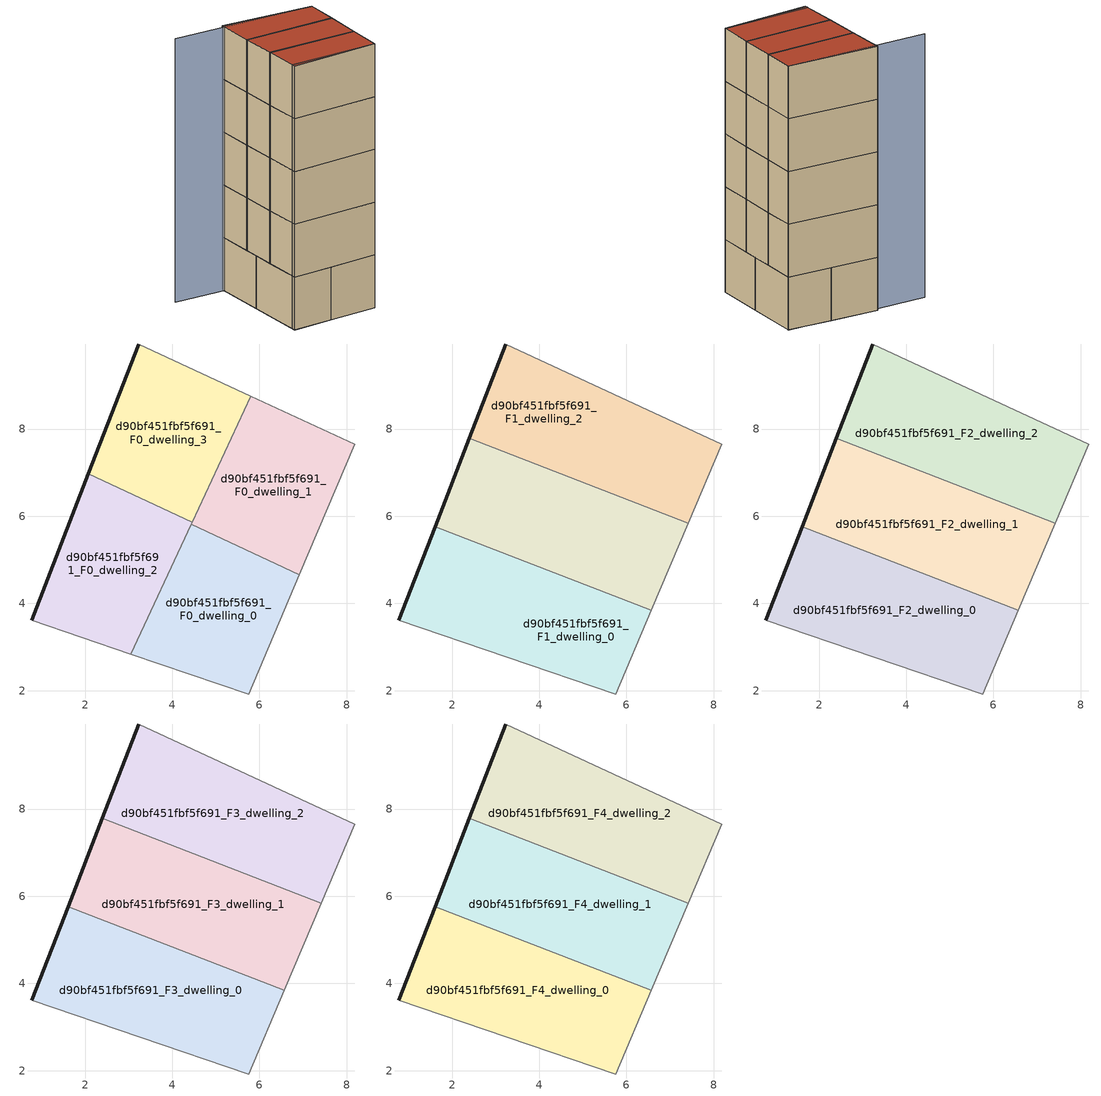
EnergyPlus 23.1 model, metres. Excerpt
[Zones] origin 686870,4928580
d90bf451fbf5f691_F0_dwelling_0
 floor ground (EU_floor_Construction): 5.76,1.92 6.92,4.66 4.43,5.81 3.05,2.84 z0
 wall adiabatic (EU_wall_Construction): 6.92,4.66 5.76,1.92 3.05,2.84 z0:3
 wall to d90bf451fbf5f691_F0_dwelling_1 (EU_wall_Construction): 4.43,5.81 6.92,4.66 z0:3
 wall to d90bf451fbf5f691_F0_dwelling_2 (EU_wall_Construction): 3.05,2.84 4.43,5.81 z0:3
d90bf451fbf5f691_F0_dwelling_1
 floor ground (EU_floor_Construction): 6.92,4.66 4.46,5.87 4.43,5.81 z0; 6.92,4.66 8.19,7.65 5.8,8.76 4.46,5.87 z0
 wall adiabatic (EU_wall_Construction): 5.8,8.76 8.19,7.65 6.92,4.66 z0:3
 wall to d90bf451fbf5f691_F0_dwelling_3 (EU_wall_Construction): 4.46,5.87 5.8,8.76 z0:3
 wall to d90bf451fbf5f691_F0_dwelling_2 (EU_wall_Construction): 4.43,5.81 4.46,5.87 z0:3
 ceiling adiabatic (EU_roof_Construction): 7.42,5.84 6.92,4.66 4.43,5.81 4.46,5.87 5.76,6.49 z3; 5.76,6.49 4.46,5.87 4.9,6.82 z3
d90bf451fbf5f691_F0_dwelling_2
 floor ground (EU_floor_Construction): 3.05,2.84 4.43,5.81 2.08,6.97 0.78,3.61 z0; 4.43,5.81 4.46,5.87 2.08,6.97 z0
 wall outside (EU_wall_Construction): 0.78,3.61 2.08,6.97 z0:3
 wall adiabatic (EU_wall_Construction): 3.05,2.84 0.78,3.61 z0:3
 wall to d90bf451fbf5f691_F0_dwelling_3 (EU_wall_Construction): 2.08,6.97 4.46,5.87 z0:3
d90bf451fbf5f691_F0_dwelling_3
 floor ground (EU_floor_Construction): 4.46,5.87 5.8,8.76 3.23,9.95 2.08,6.97 z0
 wall outside (EU_wall_Construction): 2.08,6.97 3.23,9.95 z0:3
 wall adiabatic (EU_wall_Construction): 3.23,9.95 5.8,8.76 z0:3
d90bf451fbf5f691_F1_dwelling_0
 floor to d90bf451fbf5f691_F0_dwelling_0 (EU_floor_Construction): 5.76,1.92 6.57,3.85 3.99,4.85 3.05,2.84 z3
 floor to d90bf451fbf5f691_F0_dwelling_2 (EU_floor_Construction): 3.05,2.84 3.99,4.85 1.61,5.76 0.78,3.61 z3
 wall outside (EU_wall_Construction): 0.78,3.61 1.61,5.76 z3:6
 wall adiabatic (EU_wall_Construction): 6.57,3.85 5.76,1.92 0.78,3.61 z3:6
 wall to d90bf451fbf5f691_F1_dwelling_1 (EU_wall_Construction): 1.61,5.76 6.57,3.85 z3:6
d90bf451fbf5f691_F1_dwelling_1
 floor adiabatic (EU_floor_Construction): 6.92,4.66 7.42,5.84 4.9,6.82 4.43,5.81 z3
 floor to d90bf451fbf5f691_F0_dwelling_0 (EU_floor_Construction): 6.57,3.85 6.92,4.66 4.43,5.81 3.99,4.85 z3
 floor to d90bf451fbf5f691_F0_dwelling_2 (EU_floor_Construction): 3.99,4.85 4.43,5.81 2.08,6.97 1.61,5.76 z3; 4.43,5.81 4.46,5.87 2.08,6.97 z3
 floor to d90bf451fbf5f691_F0_dwelling_3 (EU_floor_Construction): 4.46,5.87 2.39,7.79 2.08,6.97 z3; 4.46,5.87 4.9,6.82 2.39,7.79 z3
 wall outside (EU_wall_Construction): 1.61,5.76 2.39,7.79 z3:6
 wall adiabatic (EU_wall_Construction): 7.42,5.84 6.57,3.85 z3:6
 wall to d90bf451fbf5f691_F1_dwelling_2 (EU_wall_Construction): 2.39,7.79 7.42,5.84 z3:6
d90bf451fbf5f691_F1_dwelling_2
 floor to d90bf451fbf5f691_F0_dwelling_1 (EU_floor_Construction): 8.19,7.65 5.8,8.76 4.9,6.82 5.76,6.49 z3; 7.42,5.84 8.19,7.65 5.76,6.49 z3
 floor to d90bf451fbf5f691_F0_dwelling_3 (EU_floor_Construction): 4.9,6.82 5.8,8.76 3.23,9.95 2.39,7.79 z3
 wall outside (EU_wall_Construction): 2.39,7.79 3.23,9.95 z3:6
 wall adiabatic (EU_wall_Construction): 3.23,9.95 8.19,7.65 7.42,5.84 z3:6
d90bf451fbf5f691_F2_dwelling_0
 floor to d90bf451fbf5f691_F1_dwelling_0 (EU_floor_Construction): 5.76,1.92 6.57,3.85 1.61,5.76 0.78,3.61 z6
 wall outside (EU_wall_Construction): 0.78,3.61 1.61,5.76 z6:9
 wall adiabatic (EU_wall_Construction): 6.57,3.85 5.76,1.92 0.78,3.61 z6:9
 wall to d90bf451fbf5f691_F2_dwelling_1 (EU_wall_Construction): 1.61,5.76 6.57,3.85 z6:9
d90bf451fbf5f691_F2_dwelling_1
 floor to d90bf451fbf5f691_F1_dwelling_1 (EU_floor_Construction): 6.57,3.85 7.42,5.84 2.39,7.79 1.61,5.76 z6
 wall outside (EU_wall_Construction): 1.61,5.76 2.39,7.79 z6:9
 wall adiabatic (EU_wall_Construction): 7.42,5.84 6.57,3.85 z6:9
 wall to d90bf451fbf5f691_F2_dwelling_2 (EU_wall_Construction): 2.39,7.79 7.42,5.84 z6:9
d90bf451fbf5f691_F2_dwelling_2
 floor to d90bf451fbf5f691_F1_dwelling_2 (EU_floor_Construction): 7.42,5.84 8.19,7.65 3.23,9.95 2.39,7.79 z6
 wall outside (EU_wall_Construction): 2.39,7.79 3.23,9.95 z6:9
 wall adiabatic (EU_wall_Construction): 3.23,9.95 8.19,7.65 7.42,5.84 z6:9
d90bf451fbf5f691_F3_dwelling_0
 floor to d90bf451fbf5f691_F2_dwelling_0 (EU_floor_Construction): 5.76,1.92 6.57,3.85 1.61,5.76 0.78,3.61 z9
 wall outside (EU_wall_Construction): 0.78,3.61 1.61,5.76 z9:12
 wall adiabatic (EU_wall_Construction): 6.57,3.85 5.76,1.92 0.78,3.61 z9:12
 wall to d90bf451fbf5f691_F3_dwelling_1 (EU_wall_Construction): 1.61,5.76 6.57,3.85 z9:12
d90bf451fbf5f691_F3_dwelling_1
 floor to d90bf451fbf5f691_F2_dwelling_1 (EU_floor_Construction): 6.57,3.85 7.42,5.84 2.39,7.79 1.61,5.76 z9
 wall outside (EU_wall_Construction): 1.61,5.76 2.39,7.79 z9:12
 wall adiabatic (EU_wall_Construction): 7.42,5.84 6.57,3.85 z9:12
 wall to d90bf451fbf5f691_F3_dwelling_2 (EU_wall_Construction): 2.39,7.79 7.42,5.84 z9:12
d90bf451fbf5f691_F3_dwelling_2
 floor to d90bf451fbf5f691_F2_dwelling_2 (EU_floor_Construction): 7.42,5.84 8.19,7.65 3.23,9.95 2.39,7.79 z9
 wall outside (EU_wall_Construction): 2.39,7.79 3.23,9.95 z9:12
 wall adiabatic (EU_wall_Construction): 3.23,9.95 8.19,7.65 7.42,5.84 z9:12
d90bf451fbf5f691_F4_dwelling_0
 floor to d90bf451fbf5f691_F3_dwelling_0 (EU_floor_Construction): 5.76,1.92 6.57,3.85 1.61,5.76 0.78,3.61 z12
 wall outside (EU_wall_Construction): 0.78,3.61 1.61,5.76 z12:15
 wall adiabatic (EU_wall_Construction): 6.57,3.85 5.76,1.92 0.78,3.61 z12:15
 wall to d90bf451fbf5f691_F4_dwelling_1 (EU_wall_Construction): 1.61,5.76 6.57,3.85 z12:15
 roof outside (EU_roof_Construction): 6.57,3.85 5.76,1.92 0.78,3.61 1.61,5.76 z15
d90bf451fbf5f691_F4_dwelling_1
 floor to d90bf451fbf5f691_F3_dwelling_1 (EU_floor_Construction): 6.57,3.85 7.42,5.84 2.39,7.79 1.61,5.76 z12
 wall outside (EU_wall_Construction): 1.61,5.76 2.39,7.79 z12:15
 wall adiabatic (EU_wall_Construction): 7.42,5.84 6.57,3.85 z12:15
 wall to d90bf451fbf5f691_F4_dwelling_2 (EU_wall_Construction): 2.39,7.79 7.42,5.84 z12:15
 roof outside (EU_roof_Construction): 7.42,5.84 6.57,3.85 1.61,5.76 2.39,7.79 z15
d90bf451fbf5f691_F4_dwelling_2
 floor to d90bf451fbf5f691_F3_dwelling_2 (EU_floor_Construction): 7.42,5.84 8.19,7.65 3.23,9.95 2.39,7.79 z12
 wall outside (EU_wall_Construction): 2.39,7.79 3.23,9.95 z12:15
 wall adiabatic (EU_wall_Construction): 3.23,9.95 8.19,7.65 7.42,5.84 z12:15
 roof outside (EU_roof_Construction): 8.19,7.65 7.42,5.84 2.39,7.79 3.23,9.95 z15
shading: 0.86,3.82 5.76,1.92 / 8.19,7.65 0.35,10.97 z0:15
[Building]
EU S2 Campaign: North Axis=0; Terrain=City; Solar Distribution=FullExterior
[Site:Location]
Bologna: Latitude=44.5; Longitude=11.25; Time Zone=1; Elevation=37
[SizingPeriod:WeatherFileDays]
AnnualSizingPeriod: Begin Month=1; Begin Day of Month=1; End Month=12; End Day of Month=31; Day of Week for Start Day=Monday; Use Weather File Daylight Saving Period=No; Use Weather File Rain and Snow Indicators=No
[MATERIAL]
EU_InternalMass_Material: Roughness=MediumRough; Thickness=0.1; Conductivity=1; Density=1800; Specific Heat=900; Thermal Absorptance=0.9; Solar Absorptance=0.7; Visible Absorptance=0.7
[MATERIAL:NOMASS] Roughness=MediumRough; Thermal Absorptance=0.9; Solar Absorptance=0.7; Visible Absorptance=0.7
Name | Thermal Resistance
EU_wall_NoMass | 0.905828
EU_roof_NoMass | 0.37593
EU_floor_NoMass | 0.67114
[CONSTRUCTION]
EU_wall_Construction: EU_wall_NoMass
EU_roof_Construction: EU_roof_NoMass
EU_floor_Construction: EU_floor_NoMass
EU_InternalMass_Construction: EU_InternalMass_Material
[ZONE] Type=1; Multiplier=1; Ceiling Height=autocalculate; Floor Area=autocalculate; Part of Total Floor Area=Yes
Name | Volume
d90bf451fbf5f691_F0_dwelling_0 | 26.1394
d90bf451fbf5f691_F1_dwelling_0 | 34.8501
d90bf451fbf5f691_F2_dwelling_0; d90bf451fbf5f691_F3_dwelling_0; d90bf451fbf5f691_F4_dwelling_0; d90bf451fbf5f691_F1_dwelling_1 | 34.8516
d90bf451fbf5f691_F0_dwelling_1 | 26.1409
d90bf451fbf5f691_F2_dwelling_1; d90bf451fbf5f691_F3_dwelling_1; d90bf451fbf5f691_F4_dwelling_1 | 34.8567
d90bf451fbf5f691_F0_dwelling_2 | 26.1438
d90bf451fbf5f691_F1_dwelling_2 | 34.8523
d90bf451fbf5f691_F2_dwelling_2; d90bf451fbf5f691_F3_dwelling_2; d90bf451fbf5f691_F4_dwelling_2 | 34.853
d90bf451fbf5f691_F0_dwelling_3 | 26.1387
[INTERNALMASS] Construction=EU_InternalMass_Construction
Name | Zone or ZoneList | Surface Area
d90bf451fbf5f691_F0_dwelling_0_EU_InternalMass | d90bf451fbf5f691_F0_dwelling_0 | 8.71359
d90bf451fbf5f691_F0_dwelling_1_EU_InternalMass | d90bf451fbf5f691_F0_dwelling_1 | 8.71428
d90bf451fbf5f691_F0_dwelling_2_EU_InternalMass | d90bf451fbf5f691_F0_dwelling_2 | 8.71483
d90bf451fbf5f691_F0_dwelling_3_EU_InternalMass | d90bf451fbf5f691_F0_dwelling_3 | 8.7138
d90bf451fbf5f691_F1_dwelling_0_EU_InternalMass | d90bf451fbf5f691_F1_dwelling_0 | 11.6174
d90bf451fbf5f691_F1_dwelling_1_EU_InternalMass | d90bf451fbf5f691_F1_dwelling_1 | 11.6187
d90bf451fbf5f691_F1_dwelling_2_EU_InternalMass | d90bf451fbf5f691_F1_dwelling_2 | 11.6179
d90bf451fbf5f691_F2_dwelling_0_EU_InternalMass | d90bf451fbf5f691_F2_dwelling_0 | 11.6174
d90bf451fbf5f691_F2_dwelling_1_EU_InternalMass | d90bf451fbf5f691_F2_dwelling_1 | 11.6187
d90bf451fbf5f691_F2_dwelling_2_EU_InternalMass | d90bf451fbf5f691_F2_dwelling_2 | 11.6179
d90bf451fbf5f691_F3_dwelling_0_EU_InternalMass | d90bf451fbf5f691_F3_dwelling_0 | 11.6174
d90bf451fbf5f691_F3_dwelling_1_EU_InternalMass | d90bf451fbf5f691_F3_dwelling_1 | 11.6187
d90bf451fbf5f691_F3_dwelling_2_EU_InternalMass | d90bf451fbf5f691_F3_dwelling_2 | 11.6179
d90bf451fbf5f691_F4_dwelling_0_EU_InternalMass | d90bf451fbf5f691_F4_dwelling_0 | 11.6174
d90bf451fbf5f691_F4_dwelling_1_EU_InternalMass | d90bf451fbf5f691_F4_dwelling_1 | 11.6187
d90bf451fbf5f691_F4_dwelling_2_EU_InternalMass | d90bf451fbf5f691_F4_dwelling_2 | 11.6179
[OTHEREQUIPMENT] Fuel Type=Electricity; Design Level Calculation Method=Watts/Area; Power per Zone Floor Area=1; Fraction Latent=0; Fraction Radiant=0; Fraction Lost=0; Carbon Dioxide Generation Rate=0; EndUse Subcategory=EU_Step8_InternalGains
Name | Zone or ZoneList or Space or SpaceList | Schedule
EU_Step8_InternalGain_d90bf451fbf5f691_F0_dwelling_0_f000 | d90bf451fbf5f691_F0_dwelling_0 | EU_Step8_GainSchedule_d90bf451fbf5f691_F0_dwelling_0_f000
EU_Step8_InternalGain_d90bf451fbf5f691_F0_dwelling_1_f000 | d90bf451fbf5f691_F0_dwelling_1 | EU_Step8_GainSchedule_d90bf451fbf5f691_F0_dwelling_1_f000
EU_Step8_InternalGain_d90bf451fbf5f691_F0_dwelling_2_f000 | d90bf451fbf5f691_F0_dwelling_2 | EU_Step8_GainSchedule_d90bf451fbf5f691_F0_dwelling_2_f000
EU_Step8_InternalGain_d90bf451fbf5f691_F0_dwelling_3_f000 | d90bf451fbf5f691_F0_dwelling_3 | EU_Step8_GainSchedule_d90bf451fbf5f691_F0_dwelling_3_f000
EU_Step8_InternalGain_d90bf451fbf5f691_F1_dwelling_0_f000 | d90bf451fbf5f691_F1_dwelling_0 | EU_Step8_GainSchedule_d90bf451fbf5f691_F1_dwelling_0_f000
EU_Step8_InternalGain_d90bf451fbf5f691_F1_dwelling_1_f000 | d90bf451fbf5f691_F1_dwelling_1 | EU_Step8_GainSchedule_d90bf451fbf5f691_F1_dwelling_1_f000
EU_Step8_InternalGain_d90bf451fbf5f691_F1_dwelling_2_f000 | d90bf451fbf5f691_F1_dwelling_2 | EU_Step8_GainSchedule_d90bf451fbf5f691_F1_dwelling_2_f000
EU_Step8_InternalGain_d90bf451fbf5f691_F2_dwelling_0_f000 | d90bf451fbf5f691_F2_dwelling_0 | EU_Step8_GainSchedule_d90bf451fbf5f691_F2_dwelling_0_f000
EU_Step8_InternalGain_d90bf451fbf5f691_F2_dwelling_1_f000 | d90bf451fbf5f691_F2_dwelling_1 | EU_Step8_GainSchedule_d90bf451fbf5f691_F2_dwelling_1_f000
EU_Step8_InternalGain_d90bf451fbf5f691_F2_dwelling_2_f000 | d90bf451fbf5f691_F2_dwelling_2 | EU_Step8_GainSchedule_d90bf451fbf5f691_F2_dwelling_2_f000
EU_Step8_InternalGain_d90bf451fbf5f691_F3_dwelling_0_f000 | d90bf451fbf5f691_F3_dwelling_0 | EU_Step8_GainSchedule_d90bf451fbf5f691_F3_dwelling_0_f000
EU_Step8_InternalGain_d90bf451fbf5f691_F3_dwelling_1_f000 | d90bf451fbf5f691_F3_dwelling_1 | EU_Step8_GainSchedule_d90bf451fbf5f691_F3_dwelling_1_f000
EU_Step8_InternalGain_d90bf451fbf5f691_F3_dwelling_2_f000 | d90bf451fbf5f691_F3_dwelling_2 | EU_Step8_GainSchedule_d90bf451fbf5f691_F3_dwelling_2_f000
EU_Step8_InternalGain_d90bf451fbf5f691_F4_dwelling_0_f000 | d90bf451fbf5f691_F4_dwelling_0 | EU_Step8_GainSchedule_d90bf451fbf5f691_F4_dwelling_0_f000
EU_Step8_InternalGain_d90bf451fbf5f691_F4_dwelling_1_f000 | d90bf451fbf5f691_F4_dwelling_1 | EU_Step8_GainSchedule_d90bf451fbf5f691_F4_dwelling_1_f000
EU_Step8_InternalGain_d90bf451fbf5f691_F4_dwelling_2_f000 | d90bf451fbf5f691_F4_dwelling_2 | EU_Step8_GainSchedule_d90bf451fbf5f691_F4_dwelling_2_f000
[ZONEVENTILATION:DESIGNFLOWRATE] Schedule=EU_AlwaysOn; Design Flow Rate Calculation Method=AirChanges/Hour; Air Changes per Hour=0.73129; Ventilation Type=Natural; Fan Pressure Rise=0; Fan Total Efficiency=1; Constant Term Coefficient=1; Temperature Term Coefficient=0; Velocity Term Coefficient=0; Velocity Squared Term Coefficient=0; Minimum Indoor Temperature=-100; Maximum Indoor Temperature=100; Delta Temperature=-100; Minimum Outdoor Temperature=-100; Maximum Outdoor Temperature=100; Maximum Wind Speed=40
Name | Zone or ZoneList or Space or SpaceList
EU_ConstantAir_d90bf451fbf5f691_F0_dwelling_0 | d90bf451fbf5f691_F0_dwelling_0
EU_ConstantAir_d90bf451fbf5f691_F0_dwelling_1 | d90bf451fbf5f691_F0_dwelling_1
EU_ConstantAir_d90bf451fbf5f691_F0_dwelling_2 | d90bf451fbf5f691_F0_dwelling_2
EU_ConstantAir_d90bf451fbf5f691_F0_dwelling_3 | d90bf451fbf5f691_F0_dwelling_3
EU_ConstantAir_d90bf451fbf5f691_F1_dwelling_0 | d90bf451fbf5f691_F1_dwelling_0
EU_ConstantAir_d90bf451fbf5f691_F1_dwelling_1 | d90bf451fbf5f691_F1_dwelling_1
EU_ConstantAir_d90bf451fbf5f691_F1_dwelling_2 | d90bf451fbf5f691_F1_dwelling_2
EU_ConstantAir_d90bf451fbf5f691_F2_dwelling_0 | d90bf451fbf5f691_F2_dwelling_0
EU_ConstantAir_d90bf451fbf5f691_F2_dwelling_1 | d90bf451fbf5f691_F2_dwelling_1
EU_ConstantAir_d90bf451fbf5f691_F2_dwelling_2 | d90bf451fbf5f691_F2_dwelling_2
EU_ConstantAir_d90bf451fbf5f691_F3_dwelling_0 | d90bf451fbf5f691_F3_dwelling_0
EU_ConstantAir_d90bf451fbf5f691_F3_dwelling_1 | d90bf451fbf5f691_F3_dwelling_1
EU_ConstantAir_d90bf451fbf5f691_F3_dwelling_2 | d90bf451fbf5f691_F3_dwelling_2
EU_ConstantAir_d90bf451fbf5f691_F4_dwelling_0 | d90bf451fbf5f691_F4_dwelling_0
EU_ConstantAir_d90bf451fbf5f691_F4_dwelling_1 | d90bf451fbf5f691_F4_dwelling_1
EU_ConstantAir_d90bf451fbf5f691_F4_dwelling_2 | d90bf451fbf5f691_F4_dwelling_2
[HVACTEMPLATE:THERMOSTAT] Constant Heating Setpoint=20; Constant Cooling Setpoint=50
EU_HeatOnly_d90bf451fbf5f691_F0_dwelling_0; EU_HeatOnly_d90bf451fbf5f691_F0_dwelling_1; EU_HeatOnly_d90bf451fbf5f691_F0_dwelling_2; EU_HeatOnly_d90bf451fbf5f691_F0_dwelling_3; EU_HeatOnly_d90bf451fbf5f691_F1_dwelling_0; EU_HeatOnly_d90bf451fbf5f691_F1_dwelling_1; EU_HeatOnly_d90bf451fbf5f691_F1_dwelling_2; EU_HeatOnly_d90bf451fbf5f691_F2_dwelling_0; EU_HeatOnly_d90bf451fbf5f691_F2_dwelling_1; EU_HeatOnly_d90bf451fbf5f691_F2_dwelling_2; EU_HeatOnly_d90bf451fbf5f691_F3_dwelling_0; EU_HeatOnly_d90bf451fbf5f691_F3_dwelling_1; EU_HeatOnly_d90bf451fbf5f691_F3_dwelling_2; EU_HeatOnly_d90bf451fbf5f691_F4_dwelling_0; EU_HeatOnly_d90bf451fbf5f691_F4_dwelling_1; EU_HeatOnly_d90bf451fbf5f691_F4_dwelling_2
[HVACTEMPLATE:ZONE:IDEALLOADSAIRSYSTEM] System Availability Schedule=EU_AlwaysOn; Maximum Heating Supply Air Temperature=50; Minimum Cooling Supply Air Temperature=13; Maximum Heating Supply Air Humidity Ratio=0.0156; Minimum Cooling Supply Air Humidity Ratio=0.0077; Heating Limit=NoLimit; Cooling Limit=NoLimit; Heating Availability Schedule=EU_AlwaysOn; Cooling Availability Schedule=EU_CoolingOff; Dehumidification Control Type=ConstantSensibleHeatRatio; Cooling Sensible Heat Ratio=0.7; Dehumidification Setpoint=60; Humidification Control Type=None; Humidification Setpoint=30; Outdoor Air Method=None; Outdoor Air Flow Rate per Person=0.00944; Outdoor Air Flow Rate per Zone Floor Area=0; Outdoor Air Flow Rate per Zone=0; Demand Controlled Ventilation Type=None; Outdoor Air Economizer Type=NoEconomizer; Heat Recovery Type=None; Sensible Heat Recovery Effectiveness=0.7; Latent Heat Recovery Effectiveness=0.65
Name | Template Thermostat
d90bf451fbf5f691_F0_dwelling_0 | EU_HeatOnly_d90bf451fbf5f691_F0_dwelling_0
d90bf451fbf5f691_F0_dwelling_1 | EU_HeatOnly_d90bf451fbf5f691_F0_dwelling_1
d90bf451fbf5f691_F0_dwelling_2 | EU_HeatOnly_d90bf451fbf5f691_F0_dwelling_2
d90bf451fbf5f691_F0_dwelling_3 | EU_HeatOnly_d90bf451fbf5f691_F0_dwelling_3
d90bf451fbf5f691_F1_dwelling_0 | EU_HeatOnly_d90bf451fbf5f691_F1_dwelling_0
d90bf451fbf5f691_F1_dwelling_1 | EU_HeatOnly_d90bf451fbf5f691_F1_dwelling_1
d90bf451fbf5f691_F1_dwelling_2 | EU_HeatOnly_d90bf451fbf5f691_F1_dwelling_2
d90bf451fbf5f691_F2_dwelling_0 | EU_HeatOnly_d90bf451fbf5f691_F2_dwelling_0
d90bf451fbf5f691_F2_dwelling_1 | EU_HeatOnly_d90bf451fbf5f691_F2_dwelling_1
d90bf451fbf5f691_F2_dwelling_2 | EU_HeatOnly_d90bf451fbf5f691_F2_dwelling_2
d90bf451fbf5f691_F3_dwelling_0 | EU_HeatOnly_d90bf451fbf5f691_F3_dwelling_0
d90bf451fbf5f691_F3_dwelling_1 | EU_HeatOnly_d90bf451fbf5f691_F3_dwelling_1
d90bf451fbf5f691_F3_dwelling_2 | EU_HeatOnly_d90bf451fbf5f691_F3_dwelling_2
d90bf451fbf5f691_F4_dwelling_0 | EU_HeatOnly_d90bf451fbf5f691_F4_dwelling_0
d90bf451fbf5f691_F4_dwelling_1 | EU_HeatOnly_d90bf451fbf5f691_F4_dwelling_1
d90bf451fbf5f691_F4_dwelling_2 | EU_HeatOnly_d90bf451fbf5f691_F4_dwelling_2
[SIZING:ZONE] Zone Cooling Design Supply Air Temperature Input Method=SupplyAirTemperature; Zone Cooling Design Supply Air Temperature=13; Zone Heating Design Supply Air Temperature Input Method=SupplyAirTemperature; Zone Heating Design Supply Air Temperature=50; Zone Cooling Design Supply Air Humidity Ratio=0.008; Zone Heating Design Supply Air Humidity Ratio=0.008; Cooling Design Air Flow Method=DesignDay; Cooling Design Air Flow Rate=0; Cooling Minimum Air Flow per Zone Floor Area=0.000762; Cooling Minimum Air Flow=0; Cooling Minimum Air Flow Fraction=0.2; Heating Design Air Flow Method=DesignDay; Heating Design Air Flow Rate=0; Heating Maximum Air Flow per Zone Floor Area=0.002032; Heating Maximum Air Flow=0.141576; Heating Maximum Air Flow Fraction=0.3; Account for Dedicated Outdoor Air System=No; Dedicated Outdoor Air System Control Strategy=NeutralSupplyAir; Dedicated Outdoor Air Low Setpoint Temperature for Design=autosize; Dedicated Outdoor Air High Setpoint Temperature for Design=autosize; Zone Load Sizing Method=Sensible Load Only No Latent Load; Zone Latent Cooling Design Supply Air Humidity Ratio Input Method=HumidityRatioDifference; Zone Cooling Design Supply Air Humidity Ratio Difference=0.005; Zone Latent Heating Design Supply Air Humidity Ratio Input Method=HumidityRatioDifference; Zone Humidification Design Supply Air Humidity Ratio Difference=0.005
d90bf451fbf5f691_F0_dwelling_0; d90bf451fbf5f691_F0_dwelling_1; d90bf451fbf5f691_F0_dwelling_2; d90bf451fbf5f691_F0_dwelling_3; d90bf451fbf5f691_F1_dwelling_0; d90bf451fbf5f691_F1_dwelling_1; d90bf451fbf5f691_F1_dwelling_2; d90bf451fbf5f691_F2_dwelling_0; d90bf451fbf5f691_F2_dwelling_1; d90bf451fbf5f691_F2_dwelling_2; d90bf451fbf5f691_F3_dwelling_0; d90bf451fbf5f691_F3_dwelling_1; d90bf451fbf5f691_F3_dwelling_2; d90bf451fbf5f691_F4_dwelling_0; d90bf451fbf5f691_F4_dwelling_1; d90bf451fbf5f691_F4_dwelling_2
[SCHEDULE:CONSTANT]
Name | Hourly Value
EU_AlwaysOn | 1
EU_CoolingOff | 0
[SCHEDULE:FILE] Column Number=1; Rows to Skip at Top=0; Number of Hours of Data=8760; Column Separator=Comma; Interpolate to Timestep=No; Minutes per Item=60; Adjust Schedule for Daylight Savings=Yes
Name | File
EU_Step8_GainSchedule_d90bf451fbf5f691_F0_dwelling_0_f000 | ../../schedules/d90bf451fbf5f691/d90bf451fbf5f691_F0_dwelling_0_f000_gain.csv
EU_Step8_GainSchedule_d90bf451fbf5f691_F0_dwelling_1_f000 | ../../schedules/d90bf451fbf5f691/d90bf451fbf5f691_F0_dwelling_1_f000_gain.csv
EU_Step8_GainSchedule_d90bf451fbf5f691_F0_dwelling_2_f000 | ../../schedules/d90bf451fbf5f691/d90bf451fbf5f691_F0_dwelling_2_f000_gain.csv
EU_Step8_GainSchedule_d90bf451fbf5f691_F0_dwelling_3_f000 | ../../schedules/d90bf451fbf5f691/d90bf451fbf5f691_F0_dwelling_3_f000_gain.csv
EU_Step8_GainSchedule_d90bf451fbf5f691_F1_dwelling_0_f000 | ../../schedules/d90bf451fbf5f691/d90bf451fbf5f691_F1_dwelling_0_f000_gain.csv
EU_Step8_GainSchedule_d90bf451fbf5f691_F1_dwelling_1_f000 | ../../schedules/d90bf451fbf5f691/d90bf451fbf5f691_F1_dwelling_1_f000_gain.csv
EU_Step8_GainSchedule_d90bf451fbf5f691_F1_dwelling_2_f000 | ../../schedules/d90bf451fbf5f691/d90bf451fbf5f691_F1_dwelling_2_f000_gain.csv
EU_Step8_GainSchedule_d90bf451fbf5f691_F2_dwelling_0_f000 | ../../schedules/d90bf451fbf5f691/d90bf451fbf5f691_F2_dwelling_0_f000_gain.csv
EU_Step8_GainSchedule_d90bf451fbf5f691_F2_dwelling_1_f000 | ../../schedules/d90bf451fbf5f691/d90bf451fbf5f691_F2_dwelling_1_f000_gain.csv
EU_Step8_GainSchedule_d90bf451fbf5f691_F2_dwelling_2_f000 | ../../schedules/d90bf451fbf5f691/d90bf451fbf5f691_F2_dwelling_2_f000_gain.csv
EU_Step8_GainSchedule_d90bf451fbf5f691_F3_dwelling_0_f000 | ../../schedules/d90bf451fbf5f691/d90bf451fbf5f691_F3_dwelling_0_f000_gain.csv
EU_Step8_GainSchedule_d90bf451fbf5f691_F3_dwelling_1_f000 | ../../schedules/d90bf451fbf5f691/d90bf451fbf5f691_F3_dwelling_1_f000_gain.csv
EU_Step8_GainSchedule_d90bf451fbf5f691_F3_dwelling_2_f000 | ../../schedules/d90bf451fbf5f691/d90bf451fbf5f691_F3_dwelling_2_f000_gain.csv
EU_Step8_GainSchedule_d90bf451fbf5f691_F4_dwelling_0_f000 | ../../schedules/d90bf451fbf5f691/d90bf451fbf5f691_F4_dwelling_0_f000_gain.csv
EU_Step8_GainSchedule_d90bf451fbf5f691_F4_dwelling_1_f000 | ../../schedules/d90bf451fbf5f691/d90bf451fbf5f691_F4_dwelling_1_f000_gain.csv
EU_Step8_GainSchedule_d90bf451fbf5f691_F4_dwelling_2_f000 | ../../schedules/d90bf451fbf5f691/d90bf451fbf5f691_F4_dwelling_2_f000_gain.csv
